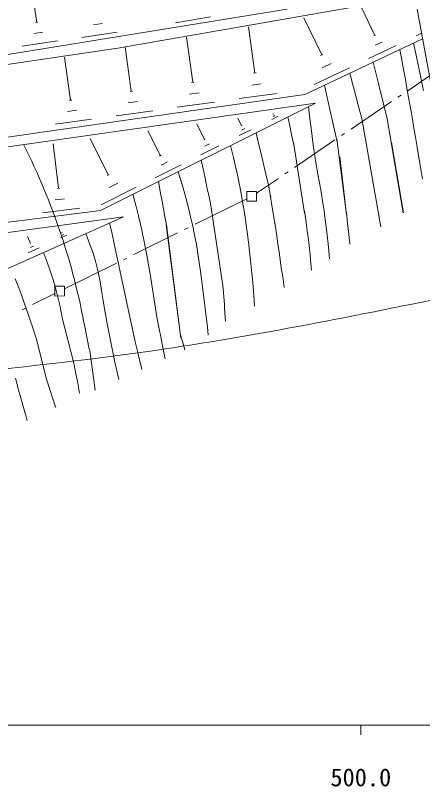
# Model space of a CAD drawing. Units: millimetres, scale not verified. Extents: x 40000 to 680000, y 20000 to 380000.
# Drawn here: x 532615 to 574328, y 198715 to 277648 of the extents above; entities that cross this region are included whole.
import ezdxf
from ezdxf.enums import TextEntityAlignment as Align

# ---------------------------------------------------------------- set-up
doc = ezdxf.new("R2010")
doc.units = ezdxf.units.MM
doc.header["$LTSCALE"] = 1000
doc.linetypes.add('CHAIN', pattern=[18.5, 12, -1.5, 3.5, -1.5])
for name, color, linetype, lineweight in [('M-BGD', 7, 'Continuous', 13), ('M-BMK', 2, 'CHAIN', 13), ('M-BMK-ROW', 30, 'Continuous', 13), ('M-STR-HTXT', 7, 'Continuous', 13), ('M-TTL-BAND', 7, 'Continuous', 13)]:
    doc.layers.add(name, color=color, linetype=linetype, lineweight=lineweight)
doc.styles.add('ＭＳ ゴシック', font='')
doc.styles.get('ＭＳ ゴシック').set_extended_font_data('MS Gothic')

msp = doc.modelspace()

# ---------------------------------------------------------------- linework, layer by layer
at = {"layer": 'M-BGD'}
for p, q in [((534797, 276939), (534174, 281205)), ((573512, 279612), (543120, 274289)), ((531844, 273643), (560464, 278293)), ((569428, 275594), (568095, 278387)), ((549017, 276876), (552612, 277519)), ((563991, 273598), (562166, 277413)), ((534687, 276919), (534917, 276949)), ((540605, 276682), (541517, 276822)), ((557152, 271742), (556489, 276469)), ((534507, 275787), (535408, 275918)), ((539404, 275399), (543029, 275932)), ((569338, 275554), (569518, 275644)), ((573684, 275566), (574215, 275826)), ((533316, 274505), (536931, 275037)), ((550783, 270808), (550140, 275434)), ((574325, 275266), (562280, 269562)), ((569478, 274592), (570179, 274923)), ((573394, 274825), (573655, 273573)), ((543120, 274289), (514270, 270099)), ((544484, 269883), (543861, 274400)), ((568828, 273250), (571632, 274583)), ((571982, 274153), (572223, 272901)), ((538266, 268979), (537653, 273385)), ((563881, 273548), (564101, 273658)), ((573655, 273573), (573866, 272602)), ((564052, 272296), (564963, 272737)), ((569269, 272870), (569580, 271628)), ((572223, 272901), (572404, 271930)), ((573866, 272602), (574036, 271770)), ((557022, 271732), (557272, 271762)), ((563221, 270573), (566836, 272298)), ((566876, 271737), (567187, 270545)), ((569580, 271628), (569811, 270697)), ((572404, 271930), (572565, 271089)), ((574036, 271770), (574207, 270929)), ((550663, 270798), (550903, 270828)), ((572565, 271089), (572715, 270248)), ((574207, 270929), (574418, 269948)), ((556822, 270500), (557803, 270641)), ((564263, 270504), (564544, 269252)), ((567187, 270545), (567408, 269704)), ((569811, 270697), (569991, 269936)), ((572715, 270248), (572896, 269256)), ((525329, 264266), (562280, 269562)), ((544374, 269873), (544604, 269904)), ((550463, 269596), (551424, 269727)), ((555521, 269128), (559426, 269670)), ((564544, 269252), (564755, 268341)), ((567408, 269704), (567598, 268963)), ((569991, 269936), (570182, 269185)), ((570182, 269185), (570403, 268294)), ((572896, 269256), (572926, 269066)), ((563362, 268681), (517639, 262209)), ((538155, 268959), (538386, 268989)), ((563362, 268681), (541345, 257674)), ((544174, 268692), (545116, 268822)), ((549182, 268243), (553017, 268776)), ((567598, 268963), (567829, 268072)), ((572926, 269066), (573117, 267984)), ((537966, 267807), (538887, 267938)), ((542923, 267369), (546678, 267892)), ((559017, 267547), (558986, 267617)), ((562652, 268330), (562782, 267078)), ((564755, 268341), (564935, 267580)), ((567829, 268072), (568090, 267091)), ((570403, 268294), (570694, 267102)), ((573117, 267984), (573278, 267033)), ((536735, 266505), (540420, 267017)), ((555792, 266364), (555412, 267125)), ((558897, 267006), (559527, 267327)), ((558997, 267537), (559037, 267557)), ((559037, 267317), (559197, 267397)), ((560519, 267257), (560750, 266176)), ((562782, 267078), (562903, 266107)), ((564935, 267580), (565106, 266819)), ((565106, 266819), (565317, 265888)), ((568090, 267091), (570038, 255995)), ((570694, 267102), (570744, 266892)), ((570714, 267052), (572341, 257439)), ((573278, 267033), (573438, 266122)), ((551978, 264950), (551186, 266542)), ((555762, 266344), (555832, 266374)), ((555823, 265923), (556123, 266073)), ((560750, 266176), (560910, 265415)), ((562903, 266107), (563003, 265266)), ((573438, 266122), (573589, 265201)), ((547462, 263285), (546189, 265848)), ((555553, 265342), (556754, 265944)), ((557275, 265633), (557566, 264402)), ((560910, 265415), (561141, 264353)), ((563003, 265266), (563124, 264394)), ((565317, 265888), (565588, 264696)), ((537038, 259955), (536475, 264492)), ((542115, 261320), (540270, 265034)), ((551917, 264920), (552038, 264980)), ((552028, 264279), (552488, 264509)), ((561091, 264674), (562246, 257414)), ((565547, 265026), (566542, 257276)), ((571136, 264639), (572361, 257449)), ((573589, 265201), (573770, 264179)), ((551608, 263367), (553470, 264300)), ((554652, 264330), (554943, 263119)), ((557566, 264402), (557777, 263490)), ((563124, 264394), (563255, 263473)), ((573770, 264179), (573850, 263709)), ((573850, 263709), (574021, 262717)), ((547382, 263245), (547542, 263335)), ((554943, 263119), (555174, 262177)), ((557777, 263490), (557957, 262739)), ((563255, 263473), (563415, 262392)), ((566542, 257276), (565839, 263174)), ((546932, 261032), (549585, 262355)), ((547532, 262324), (548193, 262655)), ((551648, 262827), (551909, 261635)), ((555174, 262177), (555354, 261346)), ((557957, 262739), (558138, 261968)), ((563415, 262392), (563586, 261410)), ((574021, 262717), (574161, 261886)), ((542005, 261270), (542235, 261380)), ((549285, 261644), (549656, 260442)), ((551909, 261635), (552080, 260804)), ((555354, 261346), (555535, 260475)), ((558138, 261968), (558359, 261007)), ((563586, 261410), (563757, 260499)), ((574161, 261886), (574332, 260915)), ((547273, 260641), (547494, 259440)), ((552080, 260804), (552240, 260053)), ((558359, 261007), (558600, 260006)), ((563757, 260499), (563928, 259598)), ((536918, 259945), (537158, 259975)), ((541395, 258265), (545000, 260059)), ((542206, 260018), (543107, 260469)), ((549656, 260442), (549937, 259481)), ((552240, 260053), (552451, 259092)), ((555535, 260475), (555696, 259634)), ((558549, 260306), (559072, 257152)), ((544660, 259338), (544971, 258106)), ((547494, 259440), (547644, 258609)), ((549937, 259481), (550178, 258630)), ((552451, 259092), (552602, 258381)), ((555696, 259634), (555886, 258582)), ((558730, 259185), (558790, 259195)), ((558750, 259064), (558810, 259075)), ((563928, 259598), (564088, 258656)), ((536698, 258763), (537649, 258884)), ((547644, 258609), (547785, 257847)), ((550178, 258630), (550389, 257799)), ((552602, 258381), (553877, 249989)), ((555886, 258582), (556047, 257651)), ((564088, 258656), (564249, 257635)), ((498886, 252366), (541345, 257674)), ((535427, 257451), (539212, 257923)), ((544971, 258106), (545211, 257135)), ((547785, 257847), (547966, 256876)), ((550389, 257799), (550599, 256877)), ((556047, 257651), (556188, 256740)), ((562216, 257644), (562387, 256462)), ((564249, 257635), (564329, 257024)), ((566522, 257476), (566643, 256344)), ((543689, 257024), (515420, 253195)), ((543689, 257024), (519349, 246217)), ((545211, 257135), (545422, 256294)), ((547966, 256876), (548086, 256195)), ((550599, 256877), (550740, 256257)), ((556188, 256740), (556328, 255708)), ((559072, 257152), (559252, 255960)), ((564329, 257024), (564460, 256003)), ((542247, 256403), (542478, 255421)), ((545422, 256294), (545613, 255463)), ((548066, 256225), (549564, 244629)), ((548076, 256225), (549564, 244629)), ((549574, 244629), (548086, 256225)), ((550740, 256257), (550971, 255175)), ((559252, 255960), (559383, 255079)), ((562387, 256462), (562517, 255571)), ((564460, 256003), (564561, 255152)), ((566643, 256344), (566724, 255563)), ((534167, 254306), (533846, 255007)), ((537251, 254868), (537882, 255159)), ((537391, 255399), (537361, 255459)), ((537371, 255389), (537411, 255399)), ((537401, 255169), (537561, 255239)), ((539834, 255320), (540256, 254199)), ((542478, 255421), (542689, 254480)), ((545613, 255463), (545804, 254512)), ((550971, 255175), (551161, 254194)), ((556328, 255708), (556358, 255508)), ((556358, 255508), (556489, 254447)), ((559383, 255079), (559514, 254218)), ((562517, 255571), (562628, 254700)), ((564561, 255152), (564661, 254270)), ((566724, 255563), (566824, 254582)), ((534137, 254286), (534207, 254326)), ((540256, 254199), (540566, 253317)), ((542689, 254480), (542709, 254390)), ((542699, 254430), (544887, 244226)), ((545804, 254512), (545884, 254121)), ((551161, 254194), (551312, 253272)), ((556489, 254447), (556600, 253515)), ((559514, 254218), (559594, 253657)), ((562628, 254700), (562698, 254099)), ((564661, 254270), (564762, 253159)), ((566824, 254582), (566864, 254221)), ((533907, 253354), (535058, 253876)), ((534177, 253895), (534467, 254025)), ((535489, 253385), (535910, 252274)), ((545884, 254121), (546065, 253150)), ((556600, 253515), (556700, 252584)), ((559594, 253657), (559735, 252656)), ((562698, 254099), (562799, 253148)), ((540566, 253317), (540817, 252496)), ((546065, 253150), (546225, 252299)), ((551312, 253272), (551443, 252371)), ((559735, 252656), (559855, 251824)), ((562799, 253148), (562880, 252236)), ((564762, 253159), (564802, 252718)), ((535910, 252274), (536221, 251413)), ((540817, 252496), (541068, 251535)), ((546225, 252299), (546406, 251167)), ((551443, 252371), (551573, 251430)), ((556700, 252584), (556801, 251563)), ((559855, 251824), (559996, 250903)), ((562880, 252236), (562940, 251586)), ((536221, 251413), (536492, 250591)), ((541068, 251535), (541088, 251415)), ((541088, 251415), (541299, 250393)), ((546376, 251387), (547109, 246771)), ((546406, 251167), (546416, 251147)), ((551573, 251430), (551704, 250428)), ((556801, 251563), (556821, 251312)), ((556821, 251312), (556922, 250321)), ((532586, 250700), (532957, 249749)), ((536492, 250591), (536712, 249780)), ((541299, 250393), (541450, 249482)), ((551704, 250428), (551815, 249547)), ((556922, 250321), (556992, 249470)), ((559996, 250903), (560147, 249802)), ((532957, 249749), (533268, 248937)), ((536712, 249780), (536963, 248819)), ((541450, 249482), (541610, 248461)), ((551815, 249547), (551945, 248516)), ((553877, 249989), (553958, 248887)), ((556992, 249470), (557073, 248458)), ((533268, 248937), (533559, 248136)), ((536963, 248819), (537154, 247978)), ((553958, 248887), (554019, 248016)), ((533559, 248136), (533860, 247265)), ((537154, 247978), (537365, 246906)), ((541610, 248461), (541791, 247419)), ((551945, 248516), (552056, 247665)), ((554019, 248016), (554039, 247696)), ((557073, 248458), (557113, 247897)), ((533860, 247265), (534100, 246564)), ((541791, 247419), (541952, 246498)), ((552056, 247665), (552156, 246803)), ((554039, 247696), (554099, 246774)), ((534100, 246564), (534391, 245673)), ((537365, 246906), (537395, 246696)), ((537395, 246696), (538609, 242070)), ((541952, 246498), (542112, 245557)), ((547109, 246771), (547340, 245579)), ((552156, 246803), (552277, 245762)), ((554099, 246774), (554130, 246304)), ((534391, 245673), (534702, 244702)), ((539729, 245766), (540171, 243483)), ((542112, 245557), (542243, 244876)), ((547340, 245579), (547501, 244758)), ((552277, 245762), (552368, 244921)), ((534702, 244702), (534742, 244572)), ((542253, 244966), (542243, 244876)), ((542243, 244876), (542444, 243864)), ((547501, 244758), (547651, 243997)), ((549524, 244959), (549784, 244048)), ((534732, 244612), (535836, 240266)), ((544887, 244226), (545148, 243155)), ((547651, 243997), (547852, 242976)), ((549784, 244048), (549965, 243407)), ((540171, 243483), (540231, 243363)), ((540231, 243363), (540773, 239297)), ((542444, 243864), (542614, 243013)), ((545148, 243155), (545329, 242394)), ((542614, 243013), (542805, 242172)), ((545329, 242394), (545569, 241422)), ((547852, 242976), (547952, 242485)), ((538609, 242070), (538820, 240968)), ((542805, 242172), (543046, 241141)), ((538820, 240968), (538960, 240197)), ((543046, 241141), (543216, 240380)), ((532621, 240505), (532942, 239333)), ((535796, 240406), (536147, 239345)), ((538960, 240197), (539151, 239176)), ((532942, 239333), (533163, 238522)), ((536147, 239345), (536397, 238604)), ((539151, 239176), (539191, 238986)), ((533163, 238522), (533373, 237771)), ((536397, 238604), (536738, 237573)), ((533373, 237771), (533644, 236810)), ((533644, 236810), (533805, 236199)), ((536738, 237573), (536758, 237512))]:
    msp.add_line(p, q, dxfattribs=at)
msp.add_arc((472156, 233476), 68670, 10.31065, 26.74665, dxfattribs=at)
at = {"layer": 'M-BMK'}
msp.add_line((570389, 296465), (579145, 249310), dxfattribs=at)
at = {"layer": 'M-BMK-ROW'}
for p, q in [((575028, 271450), (572802, 269943)), ((572140, 269494), (571809, 269270)), ((571146, 268822), (567006, 266018)), ((566344, 265570), (566012, 265345)), ((565350, 264897), (561210, 262093)), ((560548, 261645), (560216, 261420)), ((559554, 260972), (557328, 259464)), ((556326, 259634), (557328, 259635)), ((556327, 258633), (556326, 259634)), ((557328, 259635), (557328, 258633)), ((556327, 258883), (551026, 256268)), ((557328, 258633), (556327, 258633)), ((550309, 255914), (549950, 255737)), ((549232, 255383), (544748, 253171)), ((544031, 252817), (543672, 252640)), ((542955, 252286), (537654, 249671)), ((536653, 248929), (536652, 249931)), ((536652, 249931), (537654, 249931)), ((537654, 249931), (537654, 248930)), ((536653, 249179), (534377, 248054)), ((537654, 248930), (536653, 248929)), ((533660, 247700), (533302, 247522))]:
    msp.add_line(p, q, dxfattribs=at)
at = {"layer": 'M-STR-HTXT'}
msp.add_open_spline([(378672, 228804), (392517, 228817), (406363, 228830), (420156, 229589), (448925, 231174), (477465, 236007), (506186, 238996), (520061, 240440), (533978, 241454), (547753, 243482), (558272, 245030), (568708, 247170), (579145, 249310)], degree=3, knots=[0, 0, 0, 0, 1, 1, 1, 2, 2, 2, 3, 3, 3, 4, 4, 4, 4], dxfattribs=at)
at = {"layer": 'M-TTL-BAND'}
for p, q in [((40000, 205000), (579000, 205000)), ((568000, 205000), (568000, 204000))]:
    msp.add_line(p, q, dxfattribs=at)

# ---------------------------------------------------------------- texts
at = {"layer": 'M-TTL-BAND', "style": 'ＭＳ ゴシック'}
msp.add_text('500.0', height=1833, dxfattribs=at).set_placement((568000, 198195), align=Align.BOTTOM_CENTER)

doc.saveas('drawing.dxf')
